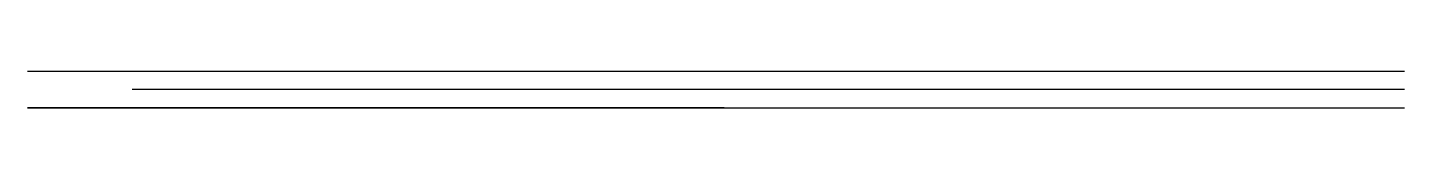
# Paper-space layout 'Residuos peligrosos' of a CAD drawing. Header units: millimetres. Extents: x 0.001 to 0.349, y -0.004 to 0.005.
# Drawn here: x 0.0005 to 0.1739, y 0.0001 to 0.0047 of the extents above; entities outside this region: 1.
import ezdxf

# ---------------------------------------------------------------- set-up
doc = ezdxf.new("R2010")
doc.units = ezdxf.units.MM
for name, color, linetype in [('00-TEXTOS', 1, 'Continuous'), ('BORDE ROTULO', 1, 'Continuous'), ('LINEAS ROTULO', 252, 'Continuous')]:
    doc.layers.add(name, color=color, linetype=linetype)
doc.layers.add('Puestos KN Rosa', color=241, linetype='Continuous', true_color=0xfd9b9d)

psp = doc.layouts.new('Residuos peligrosos')

# ---------------------------------------------------------------- linework, layer by layer
at = {"layer": '00-TEXTOS', "color": 1}
psp.add_line((0.063955, 0.000119), (0.033863, 0.000119), dxfattribs=at)
psp.add_lwpolyline([(0.033863, 0.000119), (0.063955, 0.000119)], dxfattribs=at)
at = {"layer": 'BORDE ROTULO', "color": 1}
for p, q in [((0.000526, 0.004733), (0.173937, 0.004733)), ((0.033863, 0.000119), (0.000526, 0.000119)), ((0.033863, 0.000119), (0.000526, 0.000119)), ((0.088264, 0.000119), (0.063955, 0.000119)), ((0.088264, 0.000119), (0.063955, 0.000119))]:
    psp.add_line(p, q, dxfattribs=at)
for points in [[(0.000526, 0.000119), (0.033863, 0.000119)], [(0.063955, 0.000119), (0.173937, 0.000119)]]:
    psp.add_lwpolyline(points, dxfattribs=at)
at = {"layer": 'LINEAS ROTULO'}
psp.add_line((0.173937, 0.002426), (0.013688, 0.002426), dxfattribs=at)
at = {"layer": 'Puestos KN Rosa'}
psp.add_lwpolyline([(0.349414, 0.000119), (0.349414, -0.003835)], dxfattribs=at)

doc.saveas('drawing.dxf')
